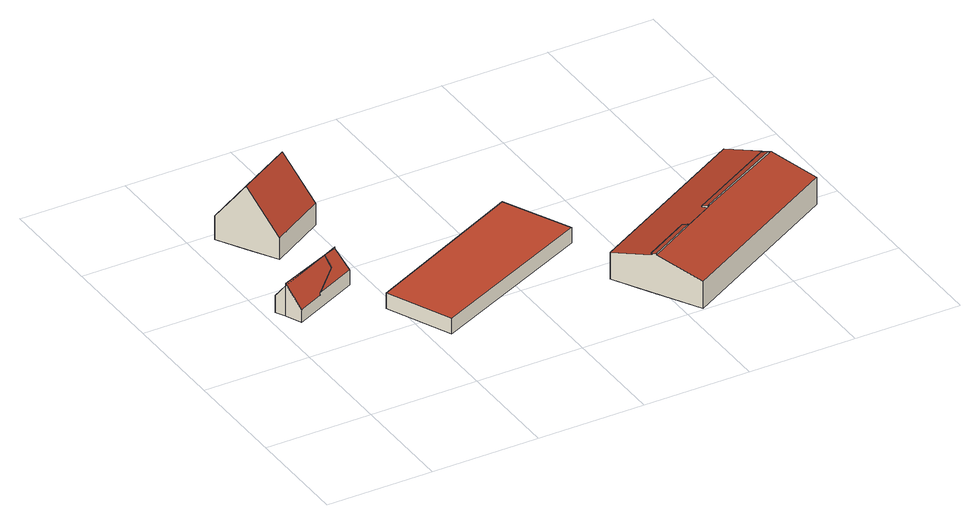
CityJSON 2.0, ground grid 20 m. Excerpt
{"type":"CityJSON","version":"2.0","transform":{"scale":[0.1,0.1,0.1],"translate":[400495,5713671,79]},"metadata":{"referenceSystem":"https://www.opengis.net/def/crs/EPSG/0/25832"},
"CityObjects":{
"building1":{"type":"Building","attributes":{"name":"05913000705900103 004","LoD1_datenquelleDachhoehe":"1000","LoD1_bezugspunktDach":"2200","GebaeudeHoehe":6.4,"LoD1_AnlassartAlkis":300200,"LoD1_datenquelleBodenhoehe":"1000","LoD1_datenquelleLage":"1000","LoD2_datenquelleBodenhoehe":"1000","LoD2_datenquelleDachhoehe":"1000","LoD2_datenquelleLage":"1000","LoD2_FFDatum":"2020-02-06","LoD3_datenquelleBodenhoehe":"1000","LoD3_datenquelleDachhoehe":"1000","LoD3_datenquelleLage":"1000","LoD3_FFDatum":"2019-10-16","LoD3_FirstGenerationBy":"Hochschule Niederrhein, iPattern Institut, 2019","roofType":"9999","measuredHeight":6.4,"storeysAboveGround":0},"address":[{"locality":"Dortmund","thoroughfareNumber":"103","thoroughfareName":"Bönninghauser Straße"}],"geometry":[{"type":"MultiSurface","lod":"2","boundaries":[[[0,1,2,3,4]],[[2,5,6,7,8,9]],[[10,2,11,12,13]],[[14,15,16,17,18,19,20,21]],[[18,4,3,19]],[[9,3,2]],[[16,13,12,0,4,18]],[[19,9,8,20]],[[20,8,7,21]],[[10,5,2]],[[0,12,11,1]],[[1,11,2]],[[21,7,6,5,10,13,16]]],"semantics":{"surfaces":[{"type":"RoofSurface"},{"type":"GroundSurface"},{"type":"WallSurface"}],"values":[0,0,0,1,2,2,2,2,2,2,2,2,2]}}]},
"building2":{"type":"Building","attributes":{"description":"FF_03","name":"05913000705900103 001","LoD1_datenquelleDachhoehe":"1000","LoD1_bezugspunktDach":"2200","LoD1_AnlassartAlkis":300400,"LoD3_FirstGenerationBy":"Hochschule Niederrhein, iPattern Institut, 2019","LoD2_datenquelleBodenhoehe":"1000","LoD2_datenquelleDachhoehe":"1000","LoD2_datenquelleLage":"1000","LoD3_FFDatum":"2019-10-16","LoD1_FFDatumAlkis":"2021-02-16","LoD1_Fortfuehrungsfall":"Fortführung 3D-Attribute","LoD3_datenquelleLage":"1000","LoD3_datenquelleBodenhoehe":"1000","LoD3_datenquelleDachhoehe":"1000","LoD2_FFDatum":"2020-02-06","LoD1_datenquelleBodenhoehe":"1000","LoD1_datenquelleLage":"1000","GebaeudeHoehe":12.4,"measuredHeight":12.4},"address":[{"locality":"Dortmund","thoroughfareNumber":"103","thoroughfareName":"Bönninghauser Straße"}],"geometry":[{"type":"MultiSurface","lod":"2","boundaries":[[[22,23,24,25]],[[26,27,24,23]],[[28,29,30,31,32,33]],[[33,26,23,22,29]],[[29,22,25,30]],[[30,25,24,27,32]],[[32,27,26,33]]],"semantics":{"surfaces":[{"type":"RoofSurface"},{"type":"GroundSurface"},{"type":"WallSurface"}],"values":[0,0,1,2,2,2,2]}}]},
"building3":{"type":"Building","attributes":{"description":"FF_05","LoD1_datenquelleDachhoehe":"9998","LoD1_bezugspunktDach":"2200","LoD3_datenquelleBodenhoehe":"1000","LoD3_datenquelleLage":"1000","LoD3_datenquelleDachhoehe":"9998","LoD3_FFDatum":"2024-01-16","LoD2_FFDatum":"2024-01-15","LoD2_datenquelleDachhoehe":"9998","LoD2_datenquelleBodenhoehe":"1000","LoD2_datenquelleLage":"1000","LoD1_AnlassartAlkis":300200,"LoD1_FFDatumAlkis":"2021-02-16","LoD1_Fortfuehrungsfall":"Neuerfassung","LoD1_datenquelleBodenhoehe":"1000","LoD1_datenquelleLage":"1000"},"geometry":[{"type":"MultiSurface","lod":"2","boundaries":[[[34,35,36,37]],[[36,38,39,37]],[[35,40,38,36]],[[34,41,40,35]],[[37,39,41,34]],[[38,40,41,39]]],"semantics":{"surfaces":[{"type":"GroundSurface"},{"type":"WallSurface"},{"type":"RoofSurface"}],"values":[0,1,1,1,1,2]}}]},
"building4":{"type":"Building","attributes":{"description":"FF_03","name":"05913000705900103 005","LoD1_datenquelleDachhoehe":"1000","LoD1_bezugspunktDach":"2200","LoD1_AnlassartAlkis":300400,"LoD3_FirstGenerationBy":"Hochschule Niederrhein, iPattern Institut, 2019","LoD2_datenquelleBodenhoehe":"1000","LoD2_datenquelleDachhoehe":"1000","LoD2_datenquelleLage":"1000","LoD3_FFDatum":"2019-10-16","LoD1_FFDatumAlkis":"2021-02-16","LoD1_Fortfuehrungsfall":"Fortführung 3D-Attribute","LoD3_datenquelleLage":"1000","LoD3_datenquelleBodenhoehe":"1000","LoD3_datenquelleDachhoehe":"1000","LoD2_FFDatum":"2020-02-06","LoD1_datenquelleBodenhoehe":"1000","LoD1_datenquelleLage":"1000","GebaeudeHoehe":7.9,"measuredHeight":7.9},"address":[{"locality":"Dortmund","thoroughfareNumber":"103","thoroughfareName":"Bönninghauser Straße"}],"geometry":[{"type":"MultiSurface","lod":"2","boundaries":[[[42,43,44,45,46,47,48,49,50]],[[51,52,53,54,55,56,57,49,48,58,59,60,61,62]],[[63,64,65,66,67,68]],[[69,70,71,72,73,74,75]],[[76,77,78,79,80,81,82,83,84,85]],[[76,48,47,46,78]],[[78,46,45,79]],[[53,43,42,54]],[[79,45,44,70,69,75,61,60,59,84]],[[84,59,58,85]],[[85,58,48,76]],[[55,68,67,56]],[[56,67,66,57]],[[57,66,65,49]],[[49,65,64,50]],[[50,64,63,42]],[[54,63,68,55]],[[61,75,74,62]],[[62,74,73,51]],[[51,73,72,52]],[[52,72,71,53]],[[43,71,70,44]]],"semantics":{"surfaces":[{"type":"RoofSurface"},{"type":"GroundSurface"},{"type":"WallSurface"}],"values":[0,0,0,0,1,2,2,2,2,2,2,2,2,2,2,2,2,2,2,2,2,2]}}]}
},
"vertices":[
[80,302,47],[122,338,65],[118,354,84],[18,309,86],[31,279,47],[143,364,86],[143,365,85],[134,385,56],[9,327,56],[18,309,82],[143,364,83],[122,338,68],[80,302,52],[156,337,52],[143,365,23],[143,364,23],[156,337,23],[80,302,23],[31,279,23],[18,309,23],[9,327,23],[134,385,23],
[195,515,70],[163,569,151],[60,509,151],[92,455,70],[134,620,73],[31,561,73],[163,569,28],[195,515,28],[92,455,28],[60,509,28],[31,561,28],[134,620,28],
[233,138,14],[179,258,14],[482,401,14],[541,276,14],[482,401,44],[541,276,44],[179,258,44],[233,138,44],
[733,162,85],[676,130,85],[588,80,85],[631,3,62],[950,181,62],[914,245,81],[907,256,85],[900,252,85],[735,163,86],[672,142,81],[677,132,84],[676,130,84],[733,162,84],[728,175,80],[895,268,80],[901,256,84],[863,334,61],[545,157,61],[583,88,82],[584,87,82],[585,93,81],[733,162,88],[735,163,88],[900,252,89],[901,256,87],[895,268,81],[728,175,82],[587,81,87],[588,80,88],[676,130,87],[677,132,87],[672,142,82],[585,93,82],[584,87,84],[907,256,9],[914,245,9],[950,181,9],[631,3,9],[588,80,9],[587,81,9],[584,87,9],[583,88,9],[545,157,9],[863,334,9]
]}
